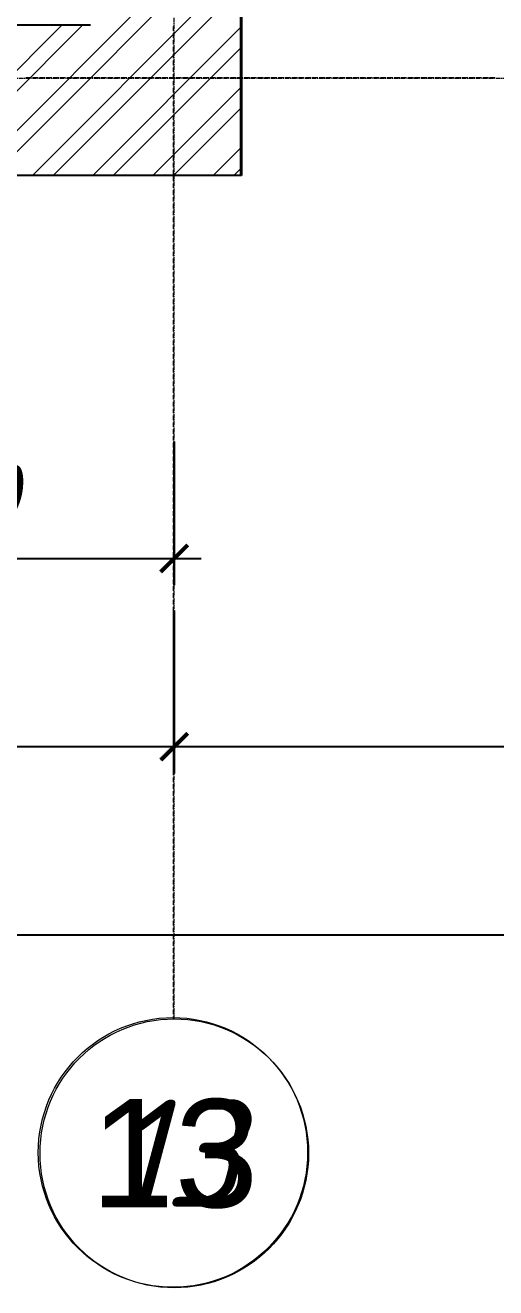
# Model space of a CAD drawing. Header units: millimetres. Extents: x -10178924 to 11692288, y -947381 to 58396.
# Drawn here: x 752053 to 753806, y -800790 to -796094 of the extents above; entities that cross this region are included whole.
import ezdxf
from ezdxf.enums import TextEntityAlignment as Align

# ---------------------------------------------------------------- set-up
doc = ezdxf.new("R2010")
doc.units = ezdxf.units.MM
doc.linetypes.add('осевая', pattern=[50.8, 31.75, -6.35, 6.35, -6.35])
doc.layers.add('PDF _Размеры осевые', color=7, linetype='Continuous', true_color=0x5d6970)
doc.layers.add('PDF _штриховка', color=7, linetype='Continuous', true_color=0x95834a)
doc.layers.add('PDF _Стены.1', color=7, linetype='Continuous')
for name, color, linetype, lineweight in [('PDF _Текст', 7, 'Continuous', 5), ('Размеры осевые', 153, 'Continuous', 9), ('Стены.1', 7, 'Continuous', 25), ('ШТРИХОВКА', 252, 'Continuous', 15)]:
    doc.layers.add(name, color=color, linetype=linetype, lineweight=lineweight)
doc.styles.add('PDF ArialMT', font='arial.ttf')
doc.styles.add('PDF ISOCPEUR Italic', font='isocpeui.ttf')
doc.styles.add('Текст_М100', font='GOST_Common Italic.ttf', dxfattribs={"height": 250})
doc.dimstyles.new('Размеры_М100', dxfattribs={"dimtxt": 250, "dimasz": 100, "dimexe": 100, "dimexo": 100, "dimgap": 100, "dimtad": 1, "dimrnd": 5, "dimtxsty": 'Текст_М100', "dimblk": 'ARCHTICK', "dimcen": 250, "dimdle": 100, "dimadec": 0, "dimazin": 2, "dimtfac": 1, "dimtmove": 1, "dimatfit": 3, "dimfxl": 1, "dimarcsym": 0})

# ---------------------------------------------------------------- blocks, each defined once
blk = doc.blocks.new('_ArchTick')
at = {"color": 0, "linetype": 'ByBlock', "const_width": 0.15}
blk.add_lwpolyline([(-0.5, -0.5), (0.5, 0.5)], dxfattribs=at)
blk = doc.blocks.new('*D2703')
at = {"layer": 'Defpoints', "color": 0, "ltscale": 100, "transparency": 16777216}
for p in [(0, -18048.2), (54000, -18048.2), (54000, -18687)]:
    blk.add_point(p, dxfattribs=at)
at = {"layer": 'Размеры осевые', "color": 0, "lineweight": -2, "ltscale": 100, "transparency": 16777216}
for p, q in [((0, -18148.2), (0, -18787)), ((54000, -18148.2), (54000, -18787)), ((-100, -18687), (54100, -18687))]:
    blk.add_line(p, q, dxfattribs=at)
at = {"layer": 'Размеры осевые', "color": 0, "lineweight": -2, "ltscale": 100, "transparency": 16777216, "xscale": 100, "yscale": 100, "zscale": 100, "rotation": 180}
blk.add_blockref('_ArchTick', (0, -18687), dxfattribs=at)
at = {"layer": 'Размеры осевые', "color": 0, "lineweight": -2, "ltscale": 100, "transparency": 16777216, "xscale": 100, "yscale": 100, "zscale": 100}
blk.add_blockref('_ArchTick', (54000, -18687), dxfattribs=at)
at = {"layer": 'Размеры осевые', "color": 0, "ltscale": 100, "transparency": 16777216, "insert": (27000, -18462), "char_height": 250, "attachment_point": 5, "style": 'Текст_М100'}
blk.add_mtext('54000', dxfattribs=at)
blk = doc.blocks.new('*D2705')
at = {"layer": 'Defpoints', "color": 0, "ltscale": 100, "transparency": 16777216}
for p in [(30250, -17380.5), (23750, -17775.5), (30250, -17987)]:
    blk.add_point(p, dxfattribs=at)
at = {"layer": 'Размеры осевые', "color": 0, "lineweight": -2, "ltscale": 100, "transparency": 16777216}
for p, q in [((30250, -17480.5), (30250, -18087)), ((23750, -17875.5), (23750, -18087)), ((23650, -17987), (30350, -17987))]:
    blk.add_line(p, q, dxfattribs=at)
at = {"layer": 'Размеры осевые', "color": 0, "lineweight": -2, "ltscale": 100, "transparency": 16777216, "xscale": 100, "yscale": 100, "zscale": 100, "rotation": 180}
blk.add_blockref('_ArchTick', (23750, -17987), dxfattribs=at)
at = {"layer": 'Размеры осевые', "color": 0, "lineweight": -2, "ltscale": 100, "transparency": 16777216, "xscale": 100, "yscale": 100, "zscale": 100}
blk.add_blockref('_ArchTick', (30250, -17987), dxfattribs=at)
at = {"layer": 'Размеры осевые', "color": 0, "ltscale": 100, "transparency": 16777216, "insert": (27000, -17762), "char_height": 250, "attachment_point": 5, "style": 'Текст_М100'}
blk.add_mtext('6500', dxfattribs=at)
blk = doc.blocks.new('*D2706')
at = {"layer": 'Defpoints', "color": 0, "ltscale": 100, "transparency": 16777216}
for p in [(30250, -17380.5), (35900, -17380.5), (35900, -17987)]:
    blk.add_point(p, dxfattribs=at)
at = {"layer": 'Размеры осевые', "color": 0, "lineweight": -2, "ltscale": 100, "transparency": 16777216}
for p, q in [((30250, -17480.5), (30250, -18087)), ((35900, -17480.5), (35900, -18087)), ((30150, -17987), (36000, -17987))]:
    blk.add_line(p, q, dxfattribs=at)
at = {"layer": 'Размеры осевые', "color": 0, "lineweight": -2, "ltscale": 100, "transparency": 16777216, "xscale": 100, "yscale": 100, "zscale": 100, "rotation": 180}
blk.add_blockref('_ArchTick', (30250, -17987), dxfattribs=at)
at = {"layer": 'Размеры осевые', "color": 0, "lineweight": -2, "ltscale": 100, "transparency": 16777216, "xscale": 100, "yscale": 100, "zscale": 100}
blk.add_blockref('_ArchTick', (35900, -17987), dxfattribs=at)
at = {"layer": 'Размеры осевые', "color": 0, "ltscale": 100, "transparency": 16777216, "insert": (33075, -17762), "char_height": 250, "attachment_point": 5, "style": 'Текст_М100'}
blk.add_mtext('5650', dxfattribs=at)
blk = doc.blocks.new('*D2712')
at = {"layer": 'Defpoints', "color": 0, "ltscale": 100, "transparency": 16777216}
for p in [(28450, -16751.5), (30250, -16751.5), (30250, -17287)]:
    blk.add_point(p, dxfattribs=at)
at = {"layer": 'Размеры осевые', "color": 0, "lineweight": -2, "ltscale": 100, "transparency": 16777216}
for p, q in [((28450, -16851.5), (28450, -17387)), ((30250, -16851.5), (30250, -17387)), ((28350, -17287), (30350, -17287))]:
    blk.add_line(p, q, dxfattribs=at)
at = {"layer": 'Размеры осевые', "color": 0, "lineweight": -2, "ltscale": 100, "transparency": 16777216, "xscale": 100, "yscale": 100, "zscale": 100, "rotation": 180}
blk.add_blockref('_ArchTick', (28450, -17287), dxfattribs=at)
at = {"layer": 'Размеры осевые', "color": 0, "lineweight": -2, "ltscale": 100, "transparency": 16777216, "xscale": 100, "yscale": 100, "zscale": 100}
blk.add_blockref('_ArchTick', (30250, -17287), dxfattribs=at)
at = {"layer": 'Размеры осевые', "color": 0, "ltscale": 100, "transparency": 16777216, "insert": (29350, -17062), "char_height": 250, "attachment_point": 5, "style": 'Текст_М100'}
blk.add_mtext('1800', dxfattribs=at)
blk = doc.blocks.new('A$C5282721b')
at = {"layer": 'ШТРИХОВКА', "ltscale": 100, "true_color": 0x000000, "transparency": 33554687}
h = blk.add_hatch(dxfattribs=at)
h.set_pattern_fill('ANSI31', color=18, scale=50)
h.set_pattern_definition([(45, (-79853.19, 25128.16), (-112.2532, 112.2532), [])])
h.paths.add_polyline_path([(30308.806, -10037.639), (30340.503, -10057.45), (30340.503, -9982.609)], flags=16)
h.paths.add_polyline_path([(29940.503, -9500.003), (30274.939, -9500.003), (30340.503, -9500.003), (30340.503, -8858.185), (29940.503, -8858.185)])
h.paths.add_polyline_path([(30340.503, -9510.106), (29940.503, -9505.804), (29940.503, -15302.111), (27792.557, -15302.111), (27792.557, -15862.111), (30500.503, -15862.111), (30500.503, -12156.906), (44179.391, -12156.906), (44179.391, -11596.906), (30340.503, -11596.906)])
at = {"layer": 'Размеры осевые', "color": 251, "linetype": 'осевая', "ltscale": 0.5, "transparency": 33554687}
for p, q in [((30250, -19000), (30250, 1500)), ((-9750, -15500), (34900, -15500))]:
    blk.add_line(p, q, dxfattribs=at)
at = {"layer": 'Размеры осевые', "color": 251, "ltscale": 100, "transparency": 33554687}
blk.add_circle((30250, -19500), 500, dxfattribs=at)
at = {"layer": 'Стены.1', "color": 18, "linetype": 'Continuous', "true_color": 0x000000, "transparency": 33554687, "flags": 128}
for points in [[(30500.503, -12156.906), (30500.503, -15862.111)], [(30500.503, -15862.111), (28731.866, -15862.111)]]:
    blk.add_lwpolyline(points, dxfattribs=at)
at = {"layer": 'Размеры осевые', "color": 251, "ltscale": 100, "transparency": 33554687, "style": 'PDF ISOCPEUR Italic'}
blk.add_text('13', height=400, dxfattribs=at).set_placement((30250, -19500), align=Align.MIDDLE_CENTER)
at = {"layer": 'Размеры осевые', "color": 251, "ltscale": 100, "transparency": 33554687}
for base, p1, p2, picture, middle in [((30250, -17286.992), (28450, -16751.505), (30250, -16751.505), '*D2712', (29350, -17061.992)), ((30250, -17986.992), (23750, -17775.5), (30250, -17380.492), '*D2705', (27000, -17761.992)), ((35900, -17986.992), (30250, -17380.492), (35900, -17380.492), '*D2706', (33075, -17761.992)), ((54000, -18686.992), (0, -18048.178), (54000, -18048.178), '*D2703', (27000, -18461.992))]:
    dim = blk.add_linear_dim(base=base, p1=p1, p2=p2, dimstyle='Размеры_М100', dxfattribs=at)
    dim.commit()
    dim.dimension.update_dxf_attribs({"geometry": picture, "text_midpoint": middle})

msp = doc.modelspace()

# ---------------------------------------------------------------- linework, layer by layer
at = {"layer": 'PDF _Размеры осевые', "lineweight": 9}
for points in [[(752605.9, -796094.1), (752605.9, -796094.1)], [(752605.9, -796115.2), (752605.9, -796098.3)], [(752605.9, -796119.5), (752605.9, -796119.5)], [(752605.9, -796140.6), (752605.9, -796123.7)], [(752605.9, -796144.9), (752605.9, -796144.9)], [(752605.9, -796166), (752605.9, -796149.1)], [(752605.9, -796170.3), (752605.9, -796170.3)], [(752605.9, -796191.4), (752605.9, -796174.5)], [(752605.9, -796195.7), (752605.9, -796195.7)], [(752605.9, -796216.8), (752605.9, -796199.9)], [(752605.9, -796221.1), (752605.9, -796221.1)], [(752605.9, -796242.2), (752605.9, -796225.3)], [(752605.9, -796246.5), (752605.9, -796246.5)], [(752605.9, -796267.6), (752605.9, -796250.7)], [(752605.9, -796271.9), (752605.9, -796271.9)], [(752605.9, -796293), (752605.9, -796276.1)], [(752055.6, -796288.8), (752072.5, -796288.8), (752076.8, -796288.8)], [(752081, -796288.8), (752097.9, -796288.8), (752102.2, -796288.8)], [(752106.4, -796288.8), (752123.3, -796288.8), (752127.6, -796288.8)], [(752131.8, -796288.8), (752148.7, -796288.8), (752153, -796288.8)], [(752157.2, -796288.8), (752174.1, -796288.8), (752178.4, -796288.8)], [(752182.6, -796288.8), (752199.5, -796288.8), (752203.8, -796288.8)], [(752208, -796288.8), (752224.9, -796288.8), (752229.2, -796288.8)], [(752233.4, -796288.8), (752250.3, -796288.8), (752254.6, -796288.8)], [(752258.8, -796288.8), (752275.7, -796288.8), (752280, -796288.8)], [(752284.2, -796288.8), (752301.1, -796288.8), (752305.4, -796288.8)], [(752309.6, -796288.8), (752326.5, -796288.8), (752330.8, -796288.8)], [(752335, -796288.8), (752351.9, -796288.8), (752356.2, -796288.8)], [(752360.4, -796288.8), (752377.3, -796288.8), (752381.6, -796288.8)], [(752385.8, -796288.8), (752402.7, -796288.8), (752407, -796288.8)], [(752411.2, -796288.8), (752428.1, -796288.8), (752432.4, -796288.8)], [(752436.6, -796288.8), (752453.5, -796288.8), (752457.8, -796288.8)], [(752462, -796288.8), (752478.9, -796288.8), (752483.2, -796288.8)], [(752487.4, -796288.8), (752504.3, -796288.8), (752508.6, -796288.8)], [(752512.8, -796288.8), (752529.7, -796288.8), (752534, -796288.8)], [(752538.2, -796288.8), (752555.1, -796288.8), (752559.4, -796288.8)], [(752563.6, -796288.8), (752580.5, -796288.8), (752584.8, -796288.8)], [(752589, -796288.8), (752605.9, -796288.8), (752610.2, -796288.8)], [(752605.9, -796297.3), (752605.9, -796297.3)], [(752605.9, -796318.4), (752605.9, -796301.5)], [(752605.9, -796322.7), (752605.9, -796322.7)], [(752605.9, -796343.8), (752605.9, -796326.9)], [(752614.4, -796288.8), (752631.3, -796288.8), (752635.6, -796288.8)], [(752639.8, -796288.8), (752656.7, -796288.8), (752661, -796288.8)], [(752665.2, -796288.8), (752682.1, -796288.8), (752686.4, -796288.8)], [(752690.6, -796288.8), (752707.5, -796288.8), (752711.8, -796288.8)], [(752716, -796288.8), (752732.9, -796288.8), (752737.2, -796288.8)], [(752741.4, -796288.8), (752758.3, -796288.8), (752762.6, -796288.8)], [(752766.8, -796288.8), (752783.7, -796288.8), (752788, -796288.8)], [(752792.2, -796288.8), (752809.1, -796288.8), (752813.4, -796288.8)], [(752817.6, -796288.8), (752834.5, -796288.8), (752838.8, -796288.8)], [(752843, -796288.8), (752859.9, -796288.8), (752864.2, -796288.8)], [(752868.4, -796288.8), (752885.3, -796288.8), (752889.6, -796288.8)], [(752893.8, -796288.8), (752910.7, -796288.8), (752915, -796288.8)], [(752919.2, -796288.8), (752936.1, -796288.8), (752940.4, -796288.8)], [(752944.6, -796288.8), (752961.5, -796288.8), (752965.8, -796288.8)], [(752970, -796288.8), (752986.9, -796288.8), (752991.2, -796288.8)], [(752995.4, -796288.8), (753012.3, -796288.8), (753016.6, -796288.8)], [(753020.8, -796288.8), (753037.7, -796288.8), (753042, -796288.8)], [(753046.2, -796288.8), (753063.1, -796288.8), (753067.4, -796288.8)], [(753071.6, -796288.8), (753088.5, -796288.8), (753092.8, -796288.8)], [(753097, -796288.8), (753113.9, -796288.8), (753118.2, -796288.8)], [(753122.4, -796288.8), (753139.3, -796288.8), (753143.6, -796288.8)], [(753147.8, -796288.8), (753164.7, -796288.8), (753169, -796288.8)], [(753173.2, -796288.8), (753190.1, -796288.8), (753194.4, -796288.8)], [(753198.6, -796288.8), (753215.5, -796288.8), (753219.8, -796288.8)], [(753224, -796288.8), (753240.9, -796288.8), (753245.2, -796288.8)], [(753249.4, -796288.8), (753266.3, -796288.8), (753270.6, -796288.8)], [(753274.8, -796288.8), (753291.7, -796288.8), (753296, -796288.8)], [(753300.2, -796288.8), (753317.1, -796288.8), (753321.4, -796288.8)], [(753325.6, -796288.8), (753342.5, -796288.8), (753346.8, -796288.8)], [(753351, -796288.8), (753367.9, -796288.8), (753372.2, -796288.8)], [(753376.4, -796288.8), (753393.3, -796288.8), (753397.6, -796288.8)], [(753401.8, -796288.8), (753418.7, -796288.8), (753423, -796288.8)], [(753427.2, -796288.8), (753444.1, -796288.8), (753448.4, -796288.8)], [(753452.6, -796288.8), (753469.5, -796288.8), (753473.8, -796288.8)], [(753478, -796288.8), (753494.9, -796288.8), (753499.2, -796288.8)], [(753503.4, -796288.8), (753520.3, -796288.8), (753524.6, -796288.8)], [(753528.8, -796288.8), (753545.7, -796288.8), (753550, -796288.8)], [(753554.2, -796288.8), (753571.1, -796288.8), (753575.4, -796288.8)], [(753579.6, -796288.8), (753596.5, -796288.8), (753600.8, -796288.8)], [(753605, -796288.8), (753621.9, -796288.8), (753626.2, -796288.8)], [(753630.4, -796288.8), (753647.3, -796288.8), (753651.6, -796288.8)], [(753655.8, -796288.8), (753672.7, -796288.8), (753677, -796288.8)], [(753681.2, -796288.8), (753698.1, -796288.8), (753702.4, -796288.8)], [(753706.6, -796288.8), (753723.5, -796288.8), (753727.8, -796288.8)], [(753732, -796288.8), (753748.9, -796288.8), (753753.2, -796288.8)], [(753757.4, -796288.8), (753774.3, -796288.8), (753778.6, -796288.8)], [(753782.8, -796288.8), (753799.7, -796288.8), (753804, -796288.8)], [(752605.9, -796348.1), (752605.9, -796348.1)], [(752605.9, -796369.2), (752605.9, -796352.3)], [(752605.9, -796373.5), (752605.9, -796373.5)], [(752605.9, -796394.6), (752605.9, -796377.7)], [(752605.9, -796398.9), (752605.9, -796398.9)], [(752605.9, -796420), (752605.9, -796403.1)], [(752605.9, -796424.3), (752605.9, -796424.3)], [(752605.9, -796445.4), (752605.9, -796428.5)], [(752605.9, -796449.7), (752605.9, -796449.7)], [(752605.9, -796470.8), (752605.9, -796453.9)], [(752605.9, -796475.1), (752605.9, -796475.1)], [(752605.9, -796496.2), (752605.9, -796479.3)], [(752605.9, -796500.5), (752605.9, -796500.5)], [(752605.9, -796521.6), (752605.9, -796504.7)], [(752605.9, -796525.9), (752605.9, -796525.9)], [(752605.9, -796547), (752605.9, -796530.1)], [(752605.9, -796551.3), (752605.9, -796551.3)], [(752605.9, -796572.4), (752605.9, -796555.5)], [(752605.9, -796576.7), (752605.9, -796576.7)], [(752605.9, -796597.8), (752605.9, -796580.9)], [(752605.9, -796602.1), (752605.9, -796602.1)], [(752605.9, -796623.2), (752605.9, -796606.3)], [(752605.9, -796627.5), (752605.9, -796627.5)], [(752605.9, -796648.6), (752605.9, -796631.7)], [(752605.9, -796652.9), (752605.9, -796652.9)], [(752605.9, -796674), (752605.9, -796657.1)], [(752605.9, -796678.3), (752605.9, -796678.3)], [(752605.9, -796699.4), (752605.9, -796682.5)], [(752605.9, -796703.7), (752605.9, -796703.7)], [(752605.9, -796724.8), (752605.9, -796707.9)], [(752605.9, -796729.1), (752605.9, -796729.1)], [(752605.9, -796750.2), (752605.9, -796733.3)], [(752605.9, -796754.5), (752605.9, -796754.5)], [(752605.9, -796775.6), (752605.9, -796758.7)], [(752605.9, -796779.9), (752605.9, -796779.9)], [(752605.9, -796801), (752605.9, -796784.1)], [(752605.9, -796805.3), (752605.9, -796805.3)], [(752605.9, -796826.4), (752605.9, -796809.5)], [(752605.9, -796830.7), (752605.9, -796830.7)], [(752605.9, -796851.8), (752605.9, -796834.9)], [(752605.9, -796856.1), (752605.9, -796856.1)], [(752605.9, -796877.2), (752605.9, -796860.3)], [(752605.9, -796881.5), (752605.9, -796881.5)], [(752605.9, -796902.6), (752605.9, -796885.7)], [(752605.9, -796906.9), (752605.9, -796906.9)], [(752605.9, -796928), (752605.9, -796911.1)], [(752605.9, -796932.3), (752605.9, -796932.3)], [(752605.9, -796953.4), (752605.9, -796936.5)], [(752605.9, -796957.7), (752605.9, -796957.7)], [(752605.9, -796978.8), (752605.9, -796961.9)], [(752605.9, -796983.1), (752605.9, -796983.1)], [(752605.9, -797004.2), (752605.9, -796987.3)], [(752605.9, -797008.5), (752605.9, -797008.5)], [(752605.9, -797029.6), (752605.9, -797012.7)], [(752605.9, -797033.9), (752605.9, -797033.9)], [(752605.9, -797055), (752605.9, -797038.1)], [(752605.9, -797059.3), (752605.9, -797059.3)], [(752605.9, -797080.4), (752605.9, -797063.5)], [(752605.9, -797084.7), (752605.9, -797084.7)], [(752605.9, -797105.8), (752605.9, -797088.9)], [(752605.9, -797110.1), (752605.9, -797110.1)], [(752605.9, -797131.2), (752605.9, -797114.3)], [(752605.9, -797135.5), (752605.9, -797135.5)], [(752605.9, -797156.6), (752605.9, -797139.7)], [(752605.9, -797160.9), (752605.9, -797160.9)], [(752605.9, -797182), (752605.9, -797165.1)], [(752605.9, -797186.3), (752605.9, -797186.3)], [(752605.9, -797207.4), (752605.9, -797190.5)], [(752605.9, -797211.7), (752605.9, -797211.7)], [(752605.9, -797232.8), (752605.9, -797215.9)], [(752605.9, -797237.1), (752605.9, -797237.1)], [(752605.9, -797258.2), (752605.9, -797241.3)], [(752605.9, -797262.5), (752605.9, -797262.5)], [(752605.9, -797283.6), (752605.9, -797266.7)], [(752605.9, -797287.9), (752605.9, -797287.9)], [(752605.9, -797309), (752605.9, -797292.1)], [(752605.9, -797313.3), (752605.9, -797313.3)], [(752605.9, -797334.4), (752605.9, -797317.5)], [(752605.9, -797338.7), (752605.9, -797338.7)], [(752605.9, -797359.8), (752605.9, -797342.9)], [(752605.9, -797364.1), (752605.9, -797364.1)], [(752605.9, -797385.2), (752605.9, -797368.3)], [(752605.9, -797389.5), (752605.9, -797389.5)], [(752605.9, -797410.6), (752605.9, -797393.7)], [(752605.9, -797414.9), (752605.9, -797414.9)], [(752605.9, -797436), (752605.9, -797419.1)], [(752605.9, -797440.3), (752605.9, -797440.3)], [(752605.9, -797461.4), (752605.9, -797444.5)], [(752605.9, -797465.7), (752605.9, -797465.7)], [(752605.9, -797486.8), (752605.9, -797469.9)], [(752605.9, -797491.1), (752605.9, -797491.1)], [(752605.9, -797512.2), (752605.9, -797495.3)], [(752605.9, -797516.5), (752605.9, -797516.5)], [(752605.9, -797537.6), (752605.9, -797520.7)], [(752605.9, -797541.9), (752605.9, -797541.9)], [(752605.9, -797563), (752605.9, -797546.1)], [(752605.9, -797567.3), (752605.9, -797567.3)], [(752605.9, -797588.4), (752605.9, -797571.5)], [(752605.9, -797592.7), (752605.9, -797592.7)], [(752605.9, -797613.8), (752605.9, -797596.9)], [(752605.9, -797618.1), (752605.9, -797618.1)], [(752605.9, -797639.2), (752605.9, -797622.3)], [(752605.9, -797643.5), (752605.9, -797643.5)], [(752605.9, -797643.5), (752605.9, -798176.8)], [(752605.9, -797664.6), (752605.9, -797647.7)], [(752605.9, -797668.9), (752605.9, -797668.9)], [(752605.9, -797690), (752605.9, -797673.1)], [(752605.9, -797694.3), (752605.9, -797694.3)], [(752605.9, -797715.4), (752605.9, -797698.5)], [(752605.9, -797719.7), (752605.9, -797719.7)], [(752605.9, -797740.8), (752605.9, -797723.9)], [(752605.9, -797745.1), (752605.9, -797745.1)], [(752605.9, -797766.2), (752605.9, -797749.3)], [(752605.9, -797770.5), (752605.9, -797770.5)], [(752605.9, -797791.6), (752605.9, -797774.7)], [(752605.9, -797795.9), (752605.9, -797795.9)], [(752605.9, -797817), (752605.9, -797800.1)], [(752605.9, -797821.3), (752605.9, -797821.3)], [(752605.9, -797842.4), (752605.9, -797825.5)], [(752605.9, -797846.7), (752605.9, -797846.7)], [(752605.9, -797867.8), (752605.9, -797850.9)], [(752605.9, -797872.1), (752605.9, -797872.1)], [(752605.9, -797893.2), (752605.9, -797876.3)], [(752605.9, -797897.5), (752605.9, -797897.5)], [(752605.9, -797918.6), (752605.9, -797901.7)], [(752605.9, -797922.9), (752605.9, -797922.9)], [(752605.9, -797944), (752605.9, -797927.1)], [(752605.9, -797948.3), (752605.9, -797948.3)], [(752605.9, -797969.4), (752605.9, -797952.5)], [(752605.9, -797973.7), (752605.9, -797973.7)], [(752605.9, -797994.8), (752605.9, -797977.9)], [(752605.9, -797999.1), (752605.9, -797999.1)], [(752605.9, -798020.2), (752605.9, -798003.3)], [(752605.9, -798024.5), (752605.9, -798024.5)], [(752605.9, -798045.6), (752605.9, -798028.7)], [(752605.9, -798049.9), (752605.9, -798049.9)], [(752605.9, -798071), (752605.9, -798054.1)], [(750705.1, -798079.5), (752707.4, -798079.5)], [(752605.9, -798075.3), (752605.9, -798075.3)], [(752605.9, -798096.4), (752605.9, -798079.5)], [(752605.9, -798100.7), (752605.9, -798100.7)], [(752605.9, -798121.8), (752605.9, -798104.9)], [(752605.9, -798126.1), (752605.9, -798126.1)], [(752605.9, -798147.2), (752605.9, -798130.3)], [(752605.9, -798151.5), (752605.9, -798151.5)], [(752605.9, -798172.6), (752605.9, -798155.7)], [(752605.9, -798176.9), (752605.9, -798176.9)], [(752605.9, -798198), (752605.9, -798181.1)], [(752605.9, -798202.3), (752605.9, -798202.3)], [(752605.9, -798223.4), (752605.9, -798206.5)], [(752605.9, -798227.7), (752605.9, -798227.7)], [(752605.9, -798248.8), (752605.9, -798231.9)], [(752605.9, -798253.1), (752605.9, -798253.1)], [(752605.9, -798274.2), (752605.9, -798257.3)], [(752605.9, -798278.5), (752605.9, -798278.5)], [(752605.9, -798299.6), (752605.9, -798282.7)], [(752605.9, -798303.9), (752605.9, -798303.9)], [(752605.9, -798325), (752605.9, -798308.1)], [(752605.9, -798329.3), (752605.9, -798329.3)], [(752605.9, -798350.4), (752605.9, -798333.5)], [(752605.9, -798354.7), (752605.9, -798354.7)], [(752605.9, -798375.8), (752605.9, -798358.9)], [(752605.9, -798380.1), (752605.9, -798380.1)], [(752605.9, -798401.2), (752605.9, -798384.3)], [(752605.9, -798405.5), (752605.9, -798405.5)], [(752605.9, -798426.6), (752605.9, -798409.7)], [(752605.9, -798430.9), (752605.9, -798430.9)], [(752605.9, -798452), (752605.9, -798435.1)], [(752605.9, -798456.3), (752605.9, -798456.3)], [(752605.9, -798477.4), (752605.9, -798460.5)], [(752605.9, -798481.7), (752605.9, -798481.7)], [(752605.9, -798502.8), (752605.9, -798485.9)], [(752605.9, -798507.1), (752605.9, -798507.1)], [(752605.9, -798528.2), (752605.9, -798511.3)], [(752605.9, -798532.5), (752605.9, -798532.5)], [(752605.9, -798553.6), (752605.9, -798536.7)], [(752605.9, -798557.9), (752605.9, -798557.9)], [(752605.9, -798579), (752605.9, -798562.1)], [(752605.9, -798583.3), (752605.9, -798583.3)], [(752605.9, -798604.4), (752605.9, -798587.5)], [(752605.9, -798608.7), (752605.9, -798608.7)], [(752605.9, -798629.8), (752605.9, -798612.9)], [(752605.9, -798634.1), (752605.9, -798634.1)], [(752605.9, -798655.2), (752605.9, -798638.3)], [(752605.9, -798659.5), (752605.9, -798659.5)], [(752605.9, -798680.6), (752605.9, -798663.7)], [(752605.9, -798684.9), (752605.9, -798684.9)], [(752605.9, -798706), (752605.9, -798689.1)], [(752605.9, -798710.3), (752605.9, -798710.3)], [(752605.9, -798731.4), (752605.9, -798714.5)], [(752605.9, -798735.7), (752605.9, -798735.7)], [(752605.9, -798756.8), (752605.9, -798739.9)], [(752605.9, -798761.1), (752605.9, -798761.1)], [(752605.9, -798782.2), (752605.9, -798765.3)], [(746006.1, -798778), (752707.3, -798778)], [(752504.3, -798778), (758354.6, -798778)], [(752605.9, -798786.5), (752605.9, -798786.5)], [(752605.9, -798807.6), (752605.9, -798790.7)], [(752605.9, -798811.9), (752605.9, -798811.9)], [(752605.9, -798833), (752605.9, -798816.1)], [(752605.9, -798837.3), (752605.9, -798837.3)], [(752605.9, -798858.4), (752605.9, -798841.5)], [(752605.9, -798862.7), (752605.9, -798862.7)], [(752605.9, -798883.8), (752605.9, -798866.9)], [(752605.9, -798888.1), (752605.9, -798888.1)], [(752605.9, -798909.2), (752605.9, -798892.3)], [(752605.9, -798913.5), (752605.9, -798913.5)], [(752605.9, -798934.6), (752605.9, -798917.7)], [(752605.9, -798938.9), (752605.9, -798938.9)], [(752605.9, -798960), (752605.9, -798943.1)], [(752605.9, -798964.3), (752605.9, -798964.3)], [(752605.9, -798985.4), (752605.9, -798968.5)], [(752605.9, -798989.7), (752605.9, -798989.7)], [(752605.9, -799010.8), (752605.9, -798993.9)], [(752605.9, -799015.1), (752605.9, -799015.1)], [(752605.9, -799036.2), (752605.9, -799019.3)], [(752605.9, -799040.5), (752605.9, -799040.5)], [(752605.9, -799061.6), (752605.9, -799044.7)], [(752605.9, -799065.9), (752605.9, -799065.9)], [(752605.9, -799087), (752605.9, -799070.1)], [(752605.9, -799091.3), (752605.9, -799091.3)], [(752605.9, -799112.4), (752605.9, -799095.5)], [(752605.9, -799116.7), (752605.9, -799116.7)], [(752605.9, -799137.8), (752605.9, -799120.9)], [(752605.9, -799142.1), (752605.9, -799142.1)], [(752605.9, -799163.2), (752605.9, -799146.3)], [(752605.9, -799167.5), (752605.9, -799167.5)], [(752605.9, -799188.6), (752605.9, -799171.7)], [(752605.9, -799192.9), (752605.9, -799192.9)], [(752605.9, -799214), (752605.9, -799197.1)], [(752605.9, -799218.3), (752605.9, -799218.3)], [(752605.9, -799239.4), (752605.9, -799222.5)], [(752605.9, -799243.7), (752605.9, -799243.7)], [(752605.9, -799264.8), (752605.9, -799247.9)], [(752605.9, -799269.1), (752605.9, -799269.1)], [(752605.9, -799290.2), (752605.9, -799273.3)], [(752605.9, -799294.5), (752605.9, -799294.5)], [(752605.9, -799315.6), (752605.9, -799298.7)], [(752605.9, -799319.9), (752605.9, -799319.9)], [(752605.9, -799341), (752605.9, -799324.1)], [(752605.9, -799345.3), (752605.9, -799345.3)], [(752605.9, -799366.4), (752605.9, -799349.5)], [(752605.9, -799370.7), (752605.9, -799370.7)], [(752605.9, -799391.8), (752605.9, -799374.9)], [(752605.9, -799396.1), (752605.9, -799396.1)], [(752605.9, -799417.2), (752605.9, -799400.3)], [(752605.9, -799421.5), (752605.9, -799421.5)], [(752605.9, -799442.6), (752605.9, -799425.7)], [(722256.9, -799476.5), (776454.5, -799476.5)], [(752605.9, -799446.9), (752605.9, -799446.9)], [(752605.9, -799468), (752605.9, -799451.1)], [(752605.9, -799472.3), (752605.9, -799472.3)], [(752605.9, -799493.4), (752605.9, -799476.5)], [(752605.9, -799497.7), (752605.9, -799497.7)], [(752605.9, -799518.8), (752605.9, -799501.9)], [(752605.9, -799523.1), (752605.9, -799523.1)], [(752605.9, -799544.2), (752605.9, -799527.3)], [(752605.9, -799548.5), (752605.9, -799548.5)], [(752605.9, -799569.6), (752605.9, -799552.7)], [(752605.9, -799573.9), (752605.9, -799573.9)], [(752605.9, -799595), (752605.9, -799578.1)], [(752605.9, -799599.3), (752605.9, -799599.3)], [(752605.9, -799620.4), (752605.9, -799603.5)], [(752605.9, -799624.7), (752605.9, -799624.7)], [(752605.9, -799645.8), (752605.9, -799628.9)], [(752605.9, -799650.1), (752605.9, -799650.1)], [(752605.9, -799671.2), (752605.9, -799654.3)], [(752605.9, -799675.5), (752605.9, -799675.5)], [(752605.9, -799696.6), (752605.9, -799679.7)], [(752605.9, -799700.9), (752605.9, -799700.9)], [(752605.9, -799722), (752605.9, -799705.1)], [(752605.9, -799726.3), (752605.9, -799726.3)], [(752605.9, -799747.4), (752605.9, -799730.5)], [(752605.9, -799751.7), (752605.9, -799751.7)], [(752605.9, -799772.8), (752605.9, -799755.9)], [(752605.9, -799777.1), (752605.9, -799777.1)], [(752605.9, -799789.8), (752605.9, -799781.3)]]:
    msp.add_lwpolyline(points, dxfattribs=at)
msp.add_lwpolyline([(752605.9, -798879.6), (752605.9, -798270)], close=True, dxfattribs=at)
msp.add_circle((752603.8, -800287.2), 501.6, dxfattribs=at)
at = {"layer": 'PDF _Размеры осевые', "transparency": 33554559}
for points in [[(752550.9, -798121.8), (752559.4, -798134.5), (752652.5, -798024.5)], [(752559.4, -798134.5), (752652.5, -798024.5), (752661, -798032.9)], [(752550.9, -798820.3), (752559.4, -798833), (752652.5, -798723)], [(752652.5, -798723), (752559.4, -798833), (752550.9, -798820.3)], [(752559.4, -798833), (752652.5, -798723), (752661, -798731.4)], [(752661, -798731.4), (752652.5, -798723), (752559.4, -798833)]]:
    msp.add_solid(points, dxfattribs=at)
at = {"layer": 'PDF _Стены.1', "lineweight": 25}
for points in [[(752855.7, -792948.7), (752855.7, -796652.7)], [(752296.9, -796094.1), (750150.7, -796094.1)], [(752855.7, -796652.9), (751086.2, -796652.9)]]:
    msp.add_lwpolyline(points, dxfattribs=at)
at = {"layer": 'PDF _штриховка', "color": 251, "lineweight": 5, "true_color": 0x636466}
for points in [[(751932.8, -796652.9), (752855.7, -795730)], [(752157.2, -796652.9), (752855.7, -795954.4)], [(751708.5, -796652.9), (752267.2, -796094.1)], [(752381.6, -796652.9), (752855.7, -796178.7)], [(752605.9, -796652.9), (752855.7, -796403.1)], [(752830.3, -796652.9), (752855.7, -796627.5)]]:
    msp.add_lwpolyline(points, dxfattribs=at)

# ---------------------------------------------------------------- block references
msp.add_blockref('A$C5282721b', (722358.6, -780790.4))

# ---------------------------------------------------------------- texts
at = {"layer": 'PDF _Текст', "color": 251, "true_color": 0x5d6970, "insert": (752296.9, -800292.8), "char_height": 402.33, "attachment_point": 4, "style": 'PDF ArialMT'}
msp.add_mtext('13', dxfattribs=at)

doc.saveas('drawing.dxf')
